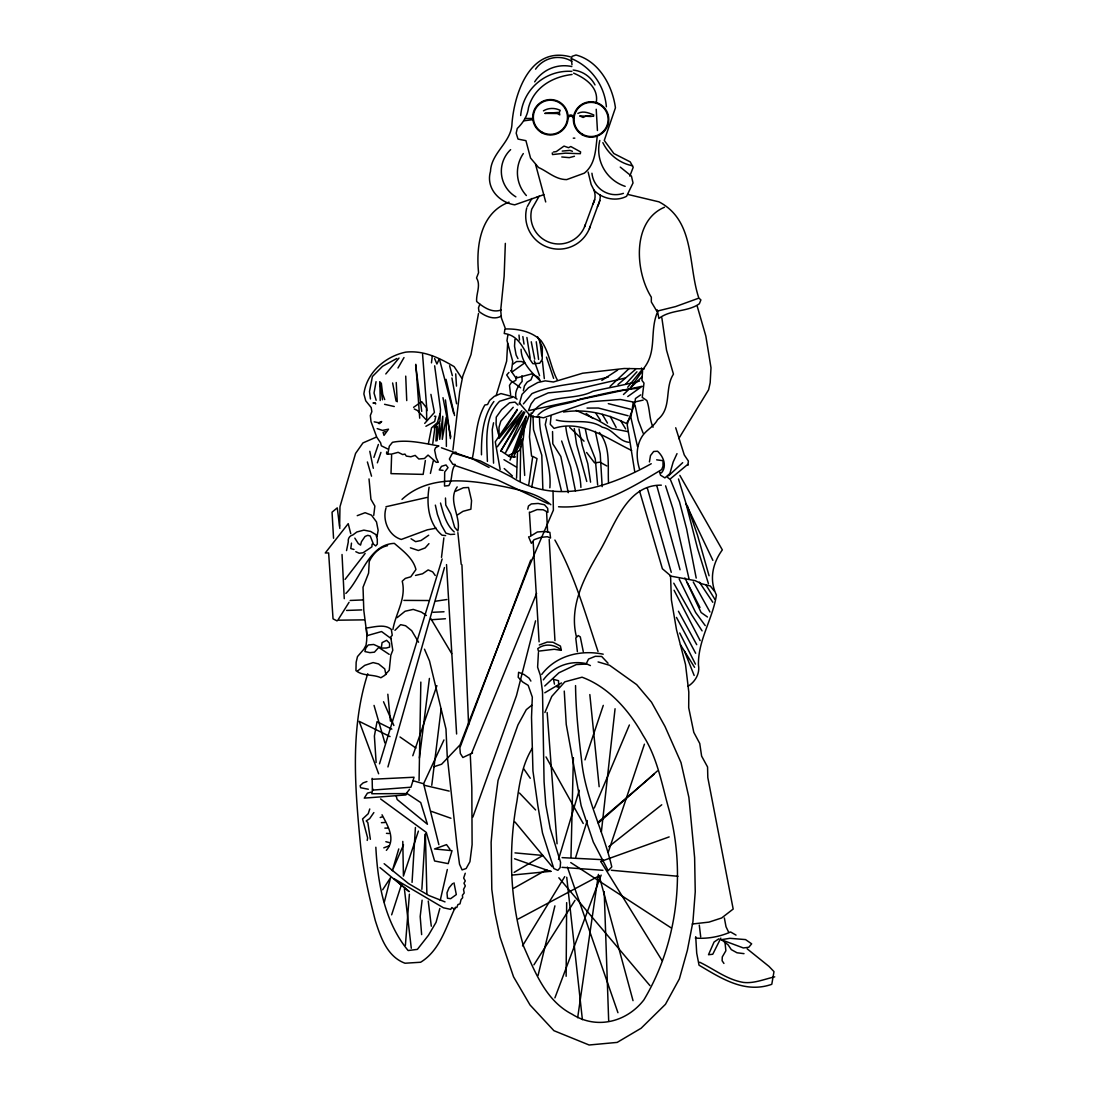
<?xml version="1.0" encoding="UTF-8"?>
<svg xmlns="http://www.w3.org/2000/svg" width="1100" height="1100" viewBox="0 0 1100 1100"><rect width="100%" height="100%" fill="white"/><g stroke="black" fill="none" stroke-linecap="round" stroke-linejoin="round"><path stroke-width="1.5" d="M566.129 976.277L566.665 902.633M520.176 481.14L520.658 446.462M419.059 780.643L420.832 682.082M339.625 526.171L339.982 506.701L355.575 453.434L362.959 442.915L376.062 437.223M539.536 417.835C539.261 441.54 551.966 463.609 549.849 487.795M570.969 857.326L573.389 757.68M391.614 455.263L390.995 473.632L423.156 474.389L425.356 460.529M516.546 478.184L517.509 451.454M505.34 243.375L504.144 276.183L500.692 310.173L501.449 318.12L505.12 327.882M435.93 441.004L436.769 426.044L437.03 440.729L439.656 423.06L439.739 439.368L442.791 416.254L442.269 439.354L446.229 417.395L446.38 446.38M507.65 343.461L506.646 361.13L496.141 395.601M538.436 652.52L537.611 667.205L540.361 675.345L542.52 691.9L544.074 781.825L545.793 804.65L550.192 828.438L560.574 862.359L560.148 867.598L557.906 870.334L553.822 868.546L542.506 833.016L537.845 805.599L532.95 771.004L531.52 717.31L532.317 697.125L528.192 685.369L522.734 682.027L518.183 677.27L518.609 672.279L524.054 674.52L529.059 678.123L530.888 681.079M412.06 882.379L415.415 827.503M421.864 889.322L425.219 834.24M514.951 339.35L514.525 346.143L516.12 354.998L517.949 358.614M372.075 544.129L371.882 546.851L363.055 552.777L359.232 553.245L355.809 551.719M531.163 412.899L529.471 436.906L531.575 456.184M429.11 487.231C426.277 503.951 428.34 523.696 442.035 535.178L445.651 535.604M405.391 945.367L409.406 894.176M472.45 457.834C476.053 440.206 475.654 420.832 484.866 404.979L487.575 404.511L489.624 400.414L494.326 396.316L500.913 393.566L513.618 396.866L517.055 399.121M452.925 449.969L459.69 391.71L462.784 376.104L471.02 354.516L478.514 313.459M687.94 465.369L688.366 461.024L684.269 454.96L675.716 427.763M551.1 415.704L550.248 424.311L554.084 428.368C582.106 419.072 607.805 439.147 631.634 450.436M525.745 416.543L523.325 438.295L519.764 450.354L508.214 455.579M601.384 831.806L615.065 708.744M422.111 900.185L420.186 916.506L421.644 934.615M373.739 515.391L374.853 506.069L370.934 499.29L369.022 478.926M431.461 362.862L432.341 355.603M441.499 557.37L443.864 537.886M431.764 785.29L441.086 709.156M346.541 550.591L348.315 541.791A5.775 5.775 0 0 1 352.811 534.971L356.868 531.974L363.853 530.131L370.645 531.451L375.897 534.6L377.286 539.124L377.314 544.101L375.705 545.916L373.422 544.115L370.219 535.989L367.757 535.342L365.049 536.456L361.446 541.723L360.553 545.091L358.284 543.551L354.832 538.134M351.491 543.125L350.804 548.57L353.98 549.464M419.402 757.982L429.413 678.425M432.781 443.465L434.954 427.158M528.798 484.467L532.744 456.362L537.02 458.604L531.726 487.176M381.453 646.951L382.071 642.62L386.65 640.324L389.579 643.294L389.592 647.102L386.237 648.038L381.645 648.051L373.739 644.476L368.308 644.957L365.791 648.134L364.911 651.571L369.889 652.644L374.426 652.163L378.73 647.419L389.18 654.362M577.665 1017.692L598.428 874.404M504.873 329.436L504.24 333.506C520.836 335.582 524.384 352.591 532.923 363.715L539.715 363.22L542.217 359.397L542.355 347.16L537.584 336.779M385.99 508.09C382.25 520.259 388.603 535.7 401.294 539.454L427.322 529.815L436.109 528.22M507.87 335.115L506.99 340.546L512.724 361.35L511.418 371.525L516.038 378.098L531.616 373.945L538.423 377.272L540.059 380.696C531.135 371.869 521.441 362.808 521.07 349.278M465.259 873.249L463.664 878.048L465.3 880.949L463.953 883.218L465.328 885.94L463.526 889.378L464.2 892.994L462.399 895.263L462.674 897.724L461.065 899.539L459.979 903.884L457.916 904.544L456.83 907.527L455.469 907.266L454.575 909.343L451.853 907.541L450.697 909.37L443.438 907.789L393.924 878.584L409.2 891.646L380.022 867.598M649.426 461.931L650.485 455.579L653.648 451.495L657.525 451.22C663.534 456.473 667.191 466.194 661.444 472.931L659.629 472.299L660.55 475.2L664.909 477.895L669.859 473.605L673.173 462L677.009 453.64M376.049 381.7L374.027 393.044L376.145 400.276M377.011 536.663L378.152 530.31L376.489 521.909L371.47 515.144L365.118 512.71L357.239 515.666M367.207 840.414L367.647 837.952L362.574 818.964L368.239 813.697L369.765 808.968M633.215 402.614L631.015 416.666L626.326 423.486C606.691 413.683 585.695 408.623 563.516 412.019M493.556 422.785L492.236 429.591L493.57 463.155M571.519 58.644L571.959 56.375L576.029 55C598.936 61.078 612.452 85.566 615.436 107.8L604.271 140.456L613.855 153.546L630.204 161.879L633.201 167.296L629.819 176.11M387.736 454.176L389.304 446.215L392.466 442.31C407.743 439.23 423.706 443.355 438.873 445.967L435.518 447.796L434.624 450.065L436.205 457.751L438.309 462.275L436.232 462.289L428.051 455.084L424.435 458.521L418.811 459.002L415.168 455.4L410.836 456.775L406.312 456.087L404.938 454.094L402.683 454.561L398.145 452.32L391.353 454.163L386.636 453.929L386.623 451.921M428.436 443.493L431.53 427.886L437.388 422.62L440.069 413.545M527.766 509.19L528.454 506.014L531.355 503.924L538.148 503.442L544.5 504.763L547.69 508.379L547.965 512.256L543.166 509.754L537.075 509.589L530.296 512.339M523.352 390.748L524.425 385.949L527.134 382.112L530.998 379.83L532.538 375.939M546.59 418.701L545.256 424.6L561.44 490.902M372.831 789.016L371.759 793.746L406.175 793.581L409.585 789.291M516.684 376.475L515.79 380.366L511.28 382.649L509.479 385.371L510.62 394.625M430.402 473.44L433.317 460.749M440.234 900.364L447.329 869.523M538.051 975.508L554.909 905.864M535.562 620.826L516.464 695.654L472.876 817.053M657.277 312.565C649.069 332.736 658.006 353.086 641.919 370.411M384.34 902L390.555 877.704L382.663 889.776M392.934 629.434C395.656 613.126 406.519 598.579 402.215 581.185L405.364 578.38L410.795 576.799L415.938 569.525C413.174 558.168 402.737 550.701 394.322 543.373C368.321 544.431 361.446 578.215 345.854 593.436M439.821 908.518L436.067 922.309L428.436 935.289L417.381 949.383L408.127 950.537C384.574 922.116 377.699 883.149 375.842 847.234M519.337 403.893L522.019 394.377L528.509 387.736L537.804 382.511L545.243 380.861L553.396 381.989L582.601 373.23L624.236 368.5L644.366 368.844M387.929 766.947L444.455 567.572M398.764 848.939L392.329 870.705L403.521 844.827M558.498 859.457L579.246 790.254M379.5 763.812L442.145 558.979M367.73 673.75C349.8 729.396 355.135 789.553 360.704 846.862C363.467 871.819 369.05 896.321 375.306 920.604C380.6 937.159 387.172 956.656 405.02 963.229L420.612 962.253C439.711 950.579 445.816 927.699 454.768 908.435M575.699 857.299L587.29 820.559M391.641 914.829L401.651 883.987M418.399 831.105L403.425 876.081L402.793 841.404M608.273 852.156L644.421 744.191M584.98 759.88L603.281 705.375M377.355 462.839L380.93 452.402M412.789 755.755L436.893 685.63M373.904 457.421L378.373 444.455M479.834 304.191L478.486 307.821L478.954 311.438C484.853 316.113 494.024 320.375 501.174 316.126M584.554 226.834L594.591 199.678M589.394 228.621L599.803 200.461M530.736 560.092L459.855 747.821L460.336 753.445L462.88 757.515L472.56 752.936M554.909 997.879L601.15 875.091M720.83 938.107L712.759 954.25L708.496 954.731L714.065 942.013L718.836 938.822M373.862 812.57L369.627 818.675L366.204 820.944L367.826 822.553L370.37 839.3M471.46 753.651L536.594 593.381M594.275 808.032L629.379 724.982M544.885 712.525L551.788 696.382L564.85 681.821L582.038 677.201C608.96 687.184 629.324 710.737 643.019 735.322C657.717 758.148 661.911 785.015 669.281 810.645C685.809 873.235 677.298 944.089 643.885 999.886C626.629 1022.202 596.599 1029.696 572.206 1014.282C545.779 1000.808 534.93 971.836 523.6 946.33C509.685 899.277 508.159 849.131 516.986 800.979C519.53 782.76 522.473 763.977 532.386 748.11M423.789 783.324L443.96 739.942M457.188 486.888C447.274 500.692 461.216 515.982 457.861 531.011L454.671 527.409L450.794 514.099L445.761 505.065L445.473 498.011M406.89 793.114L405.996 794.929L364.279 798.119L367.428 793.128L371.044 792.192M537.075 197.478L537.474 196.694M560.876 650.334L554.276 649.261L538.436 651.159L537.776 648.629C544.871 643.074 554.744 644.421 561.33 650.141L560.409 646.058L552.888 642.221L547.25 642.056L539.303 644.999M527.271 206.594L531.877 198.481M539.138 196.171L531.754 209.151A27.913 27.913 0 0 0 551.045 242.894A27.913 27.913 0 0 0 585.365 224.647M397.98 368.005L404.002 357.569M514.346 453.283L522.239 439.849L517.495 448.745L524.865 421.987L513.659 457.366L529.554 414.453L510.043 460.103L526.391 416.281L505.478 452.884L524.824 412.211L500.748 451.096L523.655 411.771L497.296 446.834L521.84 410.671L499.07 438.419L517.303 409.984M386.348 850.355C396.275 839.176 387.626 825.577 382.03 814.784M522.5 945.89L564.726 876.645M349.071 602.277L337.837 620.194L364.293 619.864M678.741 438.625L708.593 389.812L710.174 382.759L710.999 367.812L705.856 336.132L697.304 306.474M533.913 964.851L574.998 900.336M493.9 401.5C482.68 416.529 481.25 436.631 481.484 454.809M517.303 409.337L495.275 441.801L500.129 469.466M630.671 387.681L641.465 372.226M345.07 579.398L365.131 553.479M532.07 413.531C545.064 392.824 573.595 401.362 592.845 391.297C608.493 387.736 623.865 385.124 639.444 381.109M627.701 387.241L641.204 370.672M385.784 373.959L399.025 358.036M523.421 403.879L531.974 393.607C556.05 383.199 583.316 384.244 608.438 376.929M452.636 883.534L449.034 887.824L446.985 892.815L447.466 898.246L450.643 898.686L456.308 894.589L453.984 882.819M434.06 427.873L439.918 421.245L440.495 409.461L434.651 365.819M428.945 543.648L425.15 547.938L418.357 550.495L410.396 547.814M424.71 423.39L434.431 412.473L430.911 394.377M508.956 372.433L506.715 374.976L510.098 380.132L520.616 387.777M513.219 407.289L500.789 421.204L499.015 427.295L499.056 435.889M625.68 384.079L636.941 371.8M541.723 674.438C556.064 655.476 580.786 649.536 603.212 654.197M543.359 679.855C553.273 666.421 570.02 660.069 586.314 663.602L588.555 659.051L595.334 656.301L601.673 656.466L608.053 663.231M394.955 630.327L400.62 624.663L405.598 625.749L411.716 630.699L418.564 642.235M623.466 394.515L641.685 377.204M610.033 386.43L629.227 368.473M668.511 475.874L682.688 462.674M544.748 686.001L558.924 672.788L576.345 664.551L586.96 664.043L590.398 665.582M598.428 822.965L657.305 771.031M617.98 384.574L635.566 369.353M597.712 822.511L654.349 774.029M687.679 464.461L669.886 479.229L667.356 477.235M537.969 415.126C548.969 403.535 566.624 405.749 580.209 399.066C599.376 395.01 618.283 389.647 637.931 388.355M397.155 617.636L405.075 611.256L413.215 609.4L421.382 612.081L426.388 615.477M531.712 705.279L526.309 709.638L517.962 724.886L498.053 780.436L493.694 813.065L491.123 842.325L491.81 889.419L494.904 912.766L500.005 936.939L513.535 976.8L530.035 1004.987L553.919 1030.686L589.119 1045L617.183 1042.401L641.121 1028.239L665.459 1004.314L679.374 978.876L687.376 950.304L692.931 921.745L695.241 891.839L694.623 857.615L688.889 797.404L681.01 762.575L664.977 726.412L651.53 702.226L636.694 684.64L609.606 665.294L598.084 661.925M688.132 686.194C695.186 681.794 700.095 673.489 698.445 665.046C697.868 640.269 712.827 618.915 716.402 595.018C708.991 579.727 712.58 563.227 722.329 549.89L679.841 475.365M608.699 846.725L661.746 804.787M357.761 670.821L364.774 665.349L373.106 662.585L378.551 663.919L384.725 668.869L385.921 674.561M401.995 499.4C429.743 473.619 471.13 480.232 505.01 486.846C520.946 490.311 538.244 493.598 550.839 504.735M627.743 396.564L642.194 386.265L528.44 410.644L531.121 403.837L534.916 398.832L548.268 392.879L570.46 390.706L625.391 378.001M512.737 364.265L516.601 361.529L521.4 361.501L524.769 362.849L512.325 371.772L510.771 370.618M640.681 394.873L635.456 398.53C634.576 407.99 629.131 415.8 627.234 424.834L634.714 471.515M413.572 407.33L421.699 401.665L426.456 407.729L426.772 420.406L417.409 410.493L414.232 408.953M428.697 535.232L421.025 540.513L415.607 541.64L411.056 538.752M601.851 380.38L617.65 370.081M457.779 514.717L463.004 511.321L470.882 509.217L471.556 500.61L468.518 487.479L463.348 487.768L455.854 491.178M529.966 536.539L537.391 531.974L544.184 531.493L549.876 532.373L550.55 538.065L547.374 536.717L540.581 537.405L534.064 539.701L531.355 543.331L528.605 536.814M509.025 202.139C480.356 212.864 475.929 246.084 478.569 272.69L476.534 277.942C481.099 285.409 475.998 293.576 476.644 301.496C483.257 307.134 492.058 313.335 501.146 309.98M544.789 692.794L561.495 682.935M514.168 872.355L542.877 855.456L514.979 852.885M513.796 888.209L546.769 869.674M396.77 358.504L382.566 366.272L372.391 376.544L369.49 391.504L370.439 398.942M425.893 426.291L434.665 421.534L435.806 416.281L434.445 416.281M543.441 110.866C548.364 107.745 554.991 107.731 560.189 110.33L559.295 112.406L559.763 114.868L557.301 113.52L544.816 113.382L558.388 112.42M518.293 918.995L599.335 875.751M664.455 207.254C631.716 221.072 635.154 271.673 651.324 297.192L651.337 301.978L656.824 311.204L675.565 306.584L698.885 298.114L700.893 299.915L699.366 303.751C687.596 312.276 670.533 309.279 658.873 318.505L657.264 309.843M455.922 452.031L452.045 453.86L449.35 459.044L452.801 464.269L455.263 464.447C450.574 470.717 452.897 479.174 448.841 485.581L444.51 486.049L444.689 472.01L448.03 467.665L446.022 464.956L441.499 466.331L439.244 469.961L443.066 470.401M651.241 463.732C609.249 487.094 555.596 505.794 511.294 476.85L480.411 460.969L453.2 453.145M385.165 431.475L383.089 432.396L384.01 435.366L388.506 429.192L382.442 430.389L377.19 428.615M383.804 847.839L389.235 845.804M366.919 781.536L363.096 782.925L360.14 785.648L360.607 787.724L368.308 789.236M600.627 861.52L669.158 836.907M774.73 976.855C764.39 979.138 754.146 983.634 743.504 982.438C726.949 979.688 714.216 969.183 699.669 962.211M380.229 817.52L382.291 816.791M433.936 766.714L441.623 764.225L460.089 744.851L528.055 568.975L553.382 510.166L553.039 491.136M543.854 194.659L514.731 204.834C498.946 202.428 485.65 187.853 490.49 171.366C491.288 152.501 511.473 142.381 511.995 123.516C514.401 92.593 530.447 45.925 570.35 56.843M512.256 397.334L499.592 401.28C484 417.065 486.75 441.183 487.41 461.381M387.544 545.669C379.308 547.25 372.57 554.139 369.243 561.605L368.596 573.127L363.027 587.263L363.797 610.362L366.891 634.535L366.658 640.695L366.039 645.219L363.797 649.303L357.486 656.59L356.152 662.227L355.946 670.629C363 676.431 373.038 674.025 380.889 677.751L384.56 675.469L389.263 670.202L390.803 655.256L392.783 650.265L390.72 636.941L392.26 635.319L391.325 629.434C384.697 623.645 374.289 627.124 366.41 628.004L366.891 635.704L381.562 631.551L391.366 638.756M574.461 156.269L569.291 157.644L561.784 156.97M577.871 113.41C583.33 110.536 588.624 112.887 593.725 114.95L593.546 116.311L586.3 115.899L583.138 117.466L579.7 115.926L591.277 116.517M572.055 74.498C552.351 76.794 533.871 87.519 528.481 107.772C527.45 116.091 523.05 122.815 517.261 128.466L516.175 133.196L518.018 139.081L525.924 140.662L530.544 158.042L538.546 167.502C547.993 171.655 555.527 179.589 566.679 179.603L584.32 173.167C595.664 164.23 595.609 149.146 597.245 136.194M385.99 506.729L426.896 497.461M415.511 575.424L422.551 573.774L428.161 569.924L432.699 571.904L435.243 575.52M643.156 400.111L633.916 402.16L620.51 399.506L590.178 401.734L543.414 417.821L536.814 416.487M553.41 152.034L556.325 151.566L563.998 146.094L568.535 147.689L570.79 146.52L580.594 151.896L580.332 153.711L565.386 153.147L552.516 154.564L552.255 152.941M721.105 939.716L729.891 938.314L745.553 939.593L751.657 943.841L748.77 947.279L743.339 947.952L721.751 939.909L728.117 944.859L731.308 949.63L737.014 952.779L744.013 953.645M374.179 421.836L378.51 422.716L381.686 421.534L379.624 423.61L378.524 423.362M436.026 601.136L446.875 599.527M523.806 120.835L532.716 119.652M562.21 151.085L569.91 150.397L572.426 151.291M692.23 924.014L708.977 922.116L721.641 917.977L733.178 909.054L707.809 777.576L707.561 766.975L701.621 756.126L699.737 743.463L693.798 732.352L688.696 707.671L688.806 692.079L685.506 664.455L676.527 629.832L671.399 599.954L670.56 575.699L662.379 568.755L639.54 490.971M512.119 875.091L551.114 871.269M431.585 619.726L445.431 618.75M454.712 534.201L450.436 534.49L445.899 533.143L441.334 525.016L437.401 514.36L435.353 505.12M381.411 822.69L384.849 822.47M558.553 506.77C596.901 509.272 630.424 488.304 661.691 469.576L663.039 466.139L663.011 460.694L656.659 459.828M661.32 485.169C626.175 484.605 614.268 526.68 599.527 551.402C584.499 576.868 568.755 606.127 576.4 636.666M372.336 779.254L414.054 777.232L410.933 787.215L372.391 790.116L372.144 778.346M433.166 612.274L444.029 611.765M350.157 600.462L362.381 599.954M346.582 610.445L361.79 609.909M573.279 138.16L574.819 138.146M505.12 328.982C517.729 328.597 531.795 331.361 540.966 340.574C549.491 352.069 550.55 367.331 557.274 379.899M587.043 408.086L598.359 408.031L628.1 415.772M515.529 456.899L510.029 456.926L501.201 451.082M384.876 828.107L387.585 828.094M525.085 118.47L532.826 118.47M403.865 600.394L428.574 600.518M562.114 857.629L602.882 859.691M386.457 833.332L388.974 833.511M561.962 867.336L602.938 870.306M611.339 870.265L677.957 876.274M695.283 938.039C707.19 939.07 719.648 936.801 730.579 931.975L736.024 935.11M539.536 417.381L530.723 416.268L519.337 402.985M669.914 575.96L695.049 580.621L701.663 583.756L710.284 585.984L714.381 591.14M556.298 420.021C571.45 424.119 588.596 417.904 602.346 427.226C613.223 429.124 617.815 440.921 628.691 442.296M375.444 403.453L372.982 403.013L374.99 402.806L375.705 403.906M627.921 431.626L611.861 428.533L597.974 420.255L576.18 410.41M387.709 448.938L381.342 445.803L380.627 442.832L376.777 437.223L371.002 421.589L370.329 415.511L371.855 411.62L371.195 407.55L365.723 400.785L363.88 393.993C366.644 372.515 385.261 356.386 405.79 352.124C423.72 350.226 439.326 357.885 454.135 366.63L461.629 377.919M384.574 404.305L394.281 406.519M424.518 785.331L449.199 791.093M608.3 403.645L630.52 409.228M385.853 841.692L389.221 842.572M628.1 194.494L658.996 201.85C695.09 220.798 687.844 264.481 698.624 297.413M412.913 780.67L423.596 783.777L438.859 844.662M455.276 465.616L497.915 480.095L548.377 503.841M514.553 858.77L550.66 871.461M431.434 811.374L450.945 818.263M445.019 901.89L428.684 895.428L408.444 883.506L384.147 863.692M556.077 686.4L558.8 687.486L558.511 680.694L553.52 679.36L554.455 684.131M441.402 447.769L473.165 459.181L489.06 467.459M573.595 73.123C585.791 78.347 599.101 87.67 596.2 102.905M390.046 736.588L359.178 721.339L378.647 773.781M337.123 620.909L333.039 618.86L328.639 552.942L325.27 552.97L348.219 523.669L350.735 533.624M391.82 729.135L377.025 721.71L374.385 736.024L376.131 762.479M606.801 465.96L599.995 462.179L594.564 462.853L586.616 452.471M503.965 459.676L516.491 467.129M570.735 862.565L671.22 927.933M407.536 793.829L420.723 802.56L427.433 824.271L397.155 799.508L396.234 796.152M400.015 736.986L415.924 748.041M707.451 616.99L701.099 612.494L687.17 582.67M586.163 413.531L592.982 418.467M380.586 798.944L426.305 832.425L434.596 860.984L448.195 863.638L452.018 850.671L434.541 848.952L446.545 844.621L449.941 849.324M620.263 167.104L631.441 176.11L633.023 182.958L626.56 196.309C616.014 201.822 602.305 198.756 594.11 190.396L591.168 184.525L588.129 172.054M747.161 948.846L768.982 966.391L773.987 971.616L771.787 984.308C744.659 993.795 721.256 978.326 699.036 965.195L696.712 953.164L695.723 936.678M504.199 468.545L512.394 475.942M569.731 427.391L584.031 441.169M517.99 405.006L514.993 402.105L509.561 402.779L501.641 409.612L496.251 417.147L496.086 424.394L498.396 434.087M454.245 531.946C445.981 524.631 443.3 513.301 440.509 503.03M519.475 793.018L535.604 809.944M558.841 877.773L649.962 985.628M515.02 822.016L552.186 866.731M705.237 625.611L695.654 612.521L679.195 579.081M523.875 768.982L530.269 778.264M723.938 963.449L722.109 960.74L722.287 956.918L725.876 950.758L724.928 941.71M699.394 582.161L712.814 602.277M702.089 630.864L691.859 615.065L673.777 583.192M596.131 413.669L600.49 420.447M451.674 653.592L430.678 618.365M680.419 644.751L694.581 667.329M706.2 585.296L714.876 599.294M601.081 861.96L662.062 960.589M620.62 420.599L625.639 428.918M602.277 414.356L607.502 423.129M546.013 756.91L583.22 823.487M693.248 581.996L709.954 611.999M554.895 540.045C574.475 574.901 585.379 613.773 598.029 651.502M678.439 611.243L696.726 644.669M610.184 416.322L616.124 427.419M676.473 617.402L695.668 653.276M674.066 590.246L700.136 640.585M684.874 577.954L699.971 607.516M599.39 432.479C610.913 447.329 607.571 465.41 608.506 482.515M679.717 632.981L695.461 664.152M686.056 504.061L712.869 560.354M728.764 932.429L726.014 926.75L724.364 917.964M383.529 701.745L393.869 725.505M424.49 649.206L429.522 660.949L445.981 729.066L447.205 755.782L456.967 845.213L459.525 864.229L462.082 869.907L466.152 868.519L469.934 861.713L472.106 844.69L471.817 787.614L470.305 755.205M539.577 375.719L534.27 360.8M434.61 358.572L436.906 364.004L439.34 358.751L453.654 413.284M641.451 367.964L642.565 370.672L641.96 380.38L643.981 383.089L642.249 397.389L646.855 400.538C650.045 409.228 649.096 418.797 653.07 427.226M670.546 479.944L679.511 501.834L686.634 528.976L696.204 578.091M684.53 651.337L694.169 675.482M384.739 399.589L382.704 394.35L381.301 383.034M643.129 433.166L638.289 420.516L635.03 405.13M567.394 867.116L617.939 1012.701M687.239 505.422L697.538 535.26L709.06 575.768M561.646 441.018L570.57 466.854L575.479 491.026M546.48 357.115L553.63 378.359M665.582 485.856L672.952 508.654L688.957 578.586M708.455 583.729L697.606 548.652L685.864 502.961L678.494 478.995M367.386 461.973L371.539 476.19M647.295 487.946L671.261 572.33M374.041 705.416L384.904 742.954M449.598 365.75L452.361 375.691M656.783 485.636L680.048 569.759M535.549 164.354L545.71 201.96M599.335 876.466L633.023 1000.656M586.754 481.456L576.606 444.373L574.269 428.533M446.036 379.349L454.575 415.539M639.43 468.779C636.336 458.59 635.965 447.219 641.341 437.704C645.288 430.196 653.62 427.199 657.566 419.705C672.306 408.086 664.18 388.465 673.447 374.138L666.531 350.171L661.842 317.776M631.029 418.027L637.505 446.586M595.306 431.337L600.215 453.764L602.181 486.626M568.246 492.676L560.821 456.486L552.805 443.781L552.544 431.558M585.337 429.124L587.455 439.079L595.251 458.769L597.644 484.839M369.793 451.289L373.312 468.284M583.275 651.585L580.291 636.9L578.215 635.553L575.768 638.027L577.39 651.612M442.97 397.678L450.862 437.044M531.259 341.784L534.71 359.178M578.999 428.959L582.244 445.445L587.771 463.595L590.576 482.158M699.284 925.072L700.7 936.843M392.618 382.979L396.069 401.087M515.886 397.306C514.621 391.462 518.389 385.66 522.143 381.425L521.923 375.801M451.921 377.96L456.582 403.755M580.896 487.382C580.25 466.249 568.067 447.7 565.854 427.212M522.83 336.586L524.026 344.094M526.9 337.48L530.173 358.091M379.857 381.686L382.484 399.795M544.321 378.606L542.424 361.212M536.25 341.756L538.601 359.411M415.621 365.007L421.74 411.373M445.431 399.933L450.409 438.666M540.059 342.389L541.75 355.781M339.831 528.44L337.274 507.87L332.049 512.174L333.548 538.244M428.257 901.065L431.296 926.214M404.388 888.759L411.29 948.255M571.257 58.19L572 64.79M566.734 877.277L582.395 1019.673M457.875 532.634L461.203 564.327M589.834 694.567L599.156 786.72M518.994 335.06L519.475 340.038M387.832 694.224L390.418 721.188M596.227 109.244L597.438 130.529M422.565 354.296L426.924 410.699M547.154 712.511L557.054 843.81M415.814 364.293L419.705 418.179M529.389 512.091L530.874 535.439M522.431 439.203L524.686 475.434M455.716 373.862L456.486 386.086M564.259 691.075L566.239 724.391L581.13 805.64L593.285 842.009L608.176 870.732L611.779 866.896C603.487 830.706 585.035 797.294 581.556 759.894C578.531 735.226 575.836 710.463 575.548 685.589M533.17 541.764L539.096 641.836M446.518 564.589L456.61 733.989M549.202 539.426L554.95 640.654M396.234 382.511L397.237 401.789M546.604 512.009L547.607 531.933M342.031 554.496L344.259 598.675M405.721 376.118L406.739 400.579M461.918 564.768L468.6 724.872M532.991 415.8L533.514 429.646L541.791 455.221L542.864 489.184M604.202 891.577L608.671 1020.704M425.411 834.048L426.869 893.819M379.871 382.401L380.215 400.51M600.229 194.961A21.299 21.299 0 0 1 597.41 206.731M593.821 189.819A16.143 16.143 0 0 1 592.941 204.16M590.274 226.229A33.082 33.082 0 0 1 549.615 247.844A33.082 33.082 0 0 1 526.749 207.873M573.141 70.056A27.775 27.775 0 0 1 595.004 84.92M625.171 186.354A38.569 38.569 0 0 1 599.816 140.442M632.596 165.797A42.034 42.034 0 0 1 602.869 142.629M623.411 193.353A23.788 23.788 0 0 1 591.938 173.236M526.364 195.539A33.784 33.784 0 0 1 523.311 153.56M515.873 196.845A29.796 29.796 0 0 1 510.634 149.627M520.685 115.527A48.139 48.139 0 0 1 571.835 71.362M572.701 59.125A57.475 57.475 0 0 1 606.375 106.782M534.669 81.854A35.241 35.241 0 0 1 571.835 66.55M535.549 69.176A27.115 27.115 0 0 1 571.835 61.311M568.15 116.435A2.956 2.956 0 0 1 573.513 116.971M568.15 117.618A2.956 2.956 0 0 1 573.513 118.154M582.533 134.241A17.064 17.064 0 0 0 608.135 119.46A17.064 17.064 0 0 0 582.533 104.679A17.064 17.064 0 0 0 582.533 134.241M541.874 132.055A17.064 17.064 0 0 0 567.476 117.274A17.064 17.064 0 0 0 541.874 102.493A17.064 17.064 0 0 0 541.874 132.055M582.216 134.805A17.71 17.71 0 0 0 608.781 119.46A17.71 17.71 0 0 0 582.216 104.115A17.71 17.71 0 0 0 582.216 134.805M541.558 132.619A17.71 17.71 0 0 0 568.123 117.274A17.71 17.71 0 0 0 541.558 101.929A17.71 17.71 0 0 0 541.558 132.619"/></g></svg>
